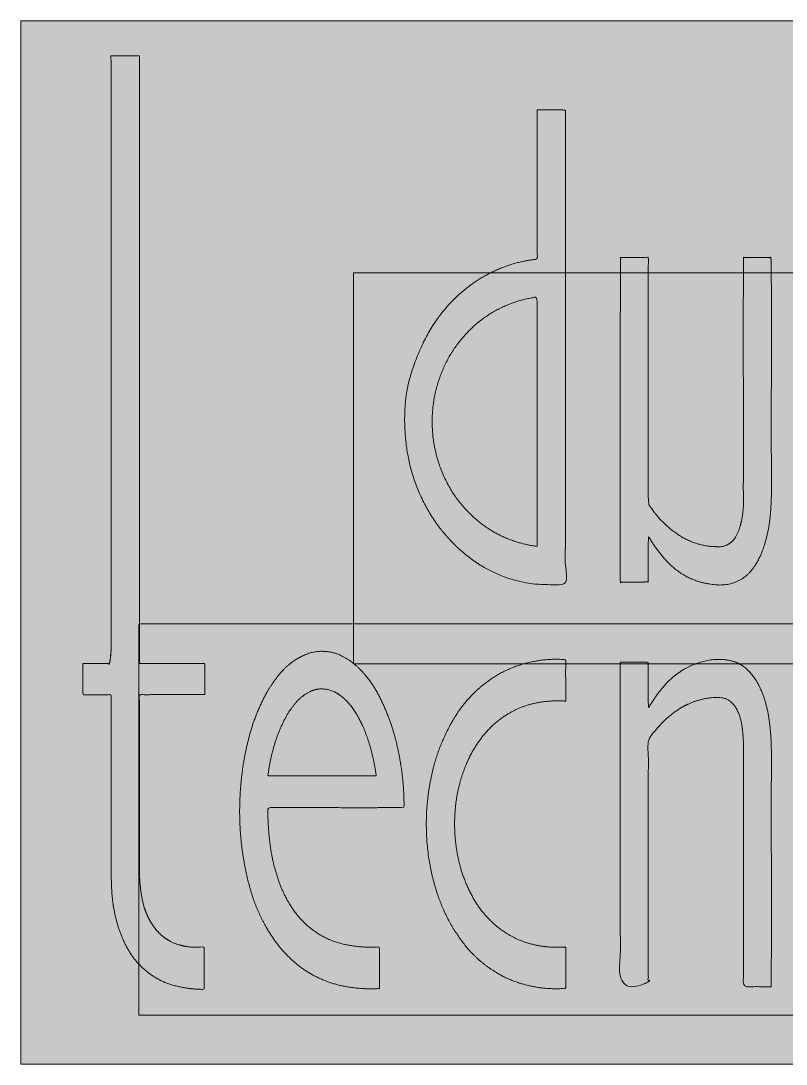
# Model space of a CAD drawing. Header units: millimetres. Extents: x 38 to 197, y -69 to 27.
# Drawn here: x 66.54 to 81.22, y -38.72 to -18.72 of the extents above; entities that cross this region are included whole.
import ezdxf

# ---------------------------------------------------------------- set-up
doc = ezdxf.new("R2010")
doc.units = ezdxf.units.MM
doc.header["$LTSCALE"] = 20
doc.layers.add('Ontwerplaag-1', color=7, linetype='Continuous')

msp = doc.modelspace()

# ---------------------------------------------------------------- hatches: boundary and pattern name
at = {"layer": 'Ontwerplaag-1', "linetype": 'Continuous', "lineweight": 5, "transparency": 33554687}
h = msp.add_hatch(color=256, dxfattribs=at)
h.set_gradient(color1=(255, 0, 0), color2=(255, 0, 0))
h.paths.add_polyline_path([(86.542, -37.784), (68.802, -37.784), (68.802, -30.284), (72.919, -30.284), (72.919, -31.051), (86.542, -31.051), (86.542, -37.784), (94.635, -37.784), (94.635, -30.284), (88.752, -30.284), (88.752, -23.551), (86.542, -23.551), (86.542, -18.723), (66.542, -18.723), (66.542, -38.723), (86.542, -38.723)])
h.paths.add_polyline_path([(86.542, -31.051), (86.542, -30.284), (72.919, -30.284), (72.919, -23.551), (86.542, -23.551), (86.542, -30.284), (88.752, -30.284), (88.752, -31.051)])
at = {"layer": 'Ontwerplaag-1', "linetype": 'Continuous', "lineweight": 0, "true_color": 0xcccccb, "transparency": 33554687}
for points in [[(68.815, -19.399), (68.815, -19.763), (68.814, -21.127), (68.814, -22.492), (68.815, -23.857), (68.815, -25.222), (68.815, -26.586), (68.816, -27.951), (68.816, -29.316), (68.817, -30.681), (68.817, -31.044), (68.856, -31.044), (69.002, -31.044), (69.149, -31.043), (69.296, -31.043), (69.442, -31.043), (69.589, -31.043), (69.736, -31.043), (69.883, -31.044), (70.03, -31.044), (70.069, -31.044), (70.069, -31.639), (70.03, -31.639), (69.883, -31.639), (69.736, -31.639), (69.589, -31.64), (69.442, -31.64), (69.295, -31.64), (69.149, -31.64), (69.002, -31.64), (68.856, -31.641), (68.817, -31.641), (68.817, -31.746), (68.816, -32.141), (68.816, -32.536), (68.815, -32.931), (68.815, -33.326), (68.815, -33.721), (68.815, -34.116), (68.814, -34.511), (68.815, -34.905), (68.815, -35.011), (68.815, -35.045), (68.817, -35.176), (68.827, -35.305), (68.845, -35.432), (68.871, -35.557), (68.905, -35.68), (68.947, -35.801), (68.997, -35.92), (69.055, -36.037), (69.075, -36.066), (69.086, -36.084), (69.135, -36.145), (69.188, -36.202), (69.244, -36.253), (69.305, -36.3), (69.369, -36.342), (69.437, -36.379), (69.509, -36.411), (69.584, -36.438), (69.605, -36.443), (69.619, -36.447), (69.671, -36.457), (69.723, -36.465), (69.776, -36.472), (69.828, -36.477), (69.881, -36.48), (69.935, -36.481), (69.988, -36.48), (70.042, -36.477), (70.056, -36.477), (70.056, -36.502), (70.056, -36.597), (70.056, -36.693), (70.055, -36.788), (70.055, -36.883), (70.055, -36.978), (70.055, -37.073), (70.054, -37.168), (70.054, -37.264), (70.054, -37.289), (70.017, -37.289), (69.873, -37.283), (69.732, -37.267), (69.595, -37.241), (69.463, -37.204), (69.333, -37.158), (69.208, -37.101), (69.087, -37.035), (68.969, -36.958), (68.94, -36.934), (68.913, -36.911), (68.82, -36.814), (68.736, -36.713), (68.658, -36.608), (68.589, -36.498), (68.527, -36.385), (68.473, -36.267), (68.426, -36.145), (68.388, -36.019), (68.379, -35.986), (68.369, -35.95), (68.343, -35.815), (68.321, -35.679), (68.303, -35.542), (68.289, -35.406), (68.279, -35.269), (68.273, -35.131), (68.271, -34.993), (68.273, -34.855), (68.273, -34.818), (68.273, -34.719), (68.273, -34.346), (68.274, -33.974), (68.274, -33.601), (68.274, -33.229), (68.274, -32.857), (68.274, -32.484), (68.274, -32.112), (68.273, -31.74), (68.273, -31.641), (67.733, -31.641), (67.733, -31.044), (67.75, -31.044), (67.814, -31.044), (67.877, -31.044), (67.941, -31.044), (68.004, -31.043), (68.067, -31.043), (68.13, -31.043), (68.193, -31.043), (68.256, -31.042), (68.273, -31.042), (68.273, -30.731), (68.274, -29.565), (68.274, -28.399), (68.274, -27.233), (68.274, -26.067), (68.274, -24.9), (68.274, -23.734), (68.273, -22.567), (68.273, -21.4), (68.273, -21.089), (68.273, -21.036), (68.274, -20.866), (68.274, -20.707), (68.275, -20.558), (68.275, -20.42), (68.275, -20.292), (68.275, -20.175), (68.275, -20.069), (68.274, -19.973), (68.274, -19.886), (68.273, -19.806), (68.273, -19.733), (68.272, -19.668), (68.272, -19.61), (68.271, -19.56), (68.271, -19.517), (68.27, -19.481), (68.27, -19.452), (68.269, -19.427), (68.269, -19.406), (68.269, -19.391), (68.268, -19.38), (68.268, -19.373), (68.268, -19.372), (68.268, -19.375), (68.269, -19.38), (68.269, -19.384), (68.27, -19.388), (68.272, -19.39), (68.273, -19.392), (68.275, -19.393), (68.278, -19.393), (68.281, -19.392), (68.283, -19.391), (68.285, -19.39), (68.286, -19.39), (68.286, -19.389), (68.285, -19.389), (68.284, -19.389), (68.281, -19.389), (68.278, -19.389), (68.277, -19.389), (68.28, -19.39), (68.287, -19.39), (68.3, -19.39), (68.316, -19.391), (68.337, -19.391), (68.362, -19.391), (68.392, -19.391), (68.424, -19.391), (68.455, -19.391), (68.486, -19.392), (68.516, -19.392), (68.545, -19.392), (68.574, -19.392), (68.602, -19.392), (68.629, -19.392), (68.655, -19.392), (68.679, -19.392), (68.701, -19.392), (68.721, -19.392), (68.738, -19.392), (68.754, -19.392), (68.767, -19.392), (68.778, -19.392), (68.787, -19.392), (68.795, -19.393), (68.801, -19.393), (68.805, -19.393), (68.808, -19.393), (68.809, -19.393), (68.809, -19.394), (68.807, -19.394), (68.805, -19.394), (68.804, -19.395), (68.803, -19.395), (68.804, -19.396), (68.805, -19.396), (68.807, -19.397), (68.81, -19.398)], [(76.443, -20.427), (76.443, -20.499), (76.443, -20.839), (76.442, -21.179), (76.442, -21.52), (76.442, -21.86), (76.442, -22.2), (76.442, -22.54), (76.443, -22.88), (76.443, -23.22), (76.443, -23.291), (76.409, -23.295), (76.247, -23.321), (76.09, -23.357), (75.935, -23.401), (75.784, -23.453), (75.637, -23.515), (75.494, -23.585), (75.354, -23.664), (75.218, -23.752), (75.19, -23.771), (75.15, -23.801), (75.026, -23.901), (74.912, -24.001), (74.807, -24.1), (74.711, -24.199), (74.624, -24.298), (74.546, -24.396), (74.477, -24.493), (74.418, -24.59), (74.365, -24.685), (74.315, -24.779), (74.268, -24.87), (74.225, -24.96), (74.185, -25.047), (74.148, -25.132), (74.115, -25.216), (74.085, -25.297), (74.07, -25.343), (74.047, -25.415), (73.989, -25.652), (73.944, -25.88), (73.913, -26.099), (73.895, -26.308), (73.891, -26.508), (73.899, -26.699), (73.922, -26.88), (73.958, -27.052), (74.002, -27.216), (74.049, -27.373), (74.099, -27.524), (74.152, -27.669), (74.208, -27.807), (74.268, -27.939), (74.33, -28.065), (74.396, -28.184), (74.437, -28.248), (74.465, -28.29), (74.517, -28.363), (74.573, -28.438), (74.634, -28.513), (74.699, -28.589), (74.768, -28.666), (74.841, -28.744), (74.918, -28.823), (75, -28.903), (75.088, -28.982), (75.186, -29.058), (75.294, -29.129), (75.411, -29.198), (75.539, -29.263), (75.676, -29.324), (75.822, -29.381), (75.979, -29.436), (76.029, -29.449), (76.052, -29.456), (76.164, -29.48), (76.276, -29.5), (76.388, -29.515), (76.502, -29.526), (76.615, -29.532), (76.729, -29.533), (76.844, -29.531), (76.959, -29.523), (76.982, -29.521), (76.983, -29.294), (76.982, -28.216), (76.982, -27.137), (76.982, -26.058), (76.983, -24.979), (76.983, -23.9), (76.983, -22.821), (76.983, -21.742), (76.984, -20.663), (76.984, -20.435), (76.971, -20.434), (76.907, -20.432), (76.842, -20.43), (76.778, -20.429), (76.714, -20.428), (76.65, -20.427), (76.585, -20.427), (76.521, -20.427), (76.457, -20.427)], [(78.037, -23.26), (78.572, -23.26), (78.572, -23.366), (78.572, -23.922), (78.572, -24.479), (78.573, -25.036), (78.573, -25.592), (78.573, -26.149), (78.572, -26.705), (78.572, -27.262), (78.572, -27.818), (78.572, -27.924), (78.572, -27.93), (78.572, -27.939), (78.574, -27.949), (78.576, -27.959), (78.579, -27.969), (78.583, -27.98), (78.587, -27.991), (78.592, -28.002), (78.598, -28.013), (78.605, -28.025), (78.612, -28.038), (78.62, -28.05), (78.629, -28.064), (78.639, -28.078), (78.649, -28.092), (78.661, -28.107), (78.673, -28.123), (78.675, -28.127), (78.692, -28.15), (78.725, -28.19), (78.761, -28.232), (78.8, -28.275), (78.842, -28.319), (78.887, -28.364), (78.935, -28.411), (78.986, -28.458), (79.041, -28.507), (79.1, -28.555), (79.166, -28.599), (79.239, -28.64), (79.319, -28.677), (79.405, -28.711), (79.499, -28.741), (79.599, -28.767), (79.707, -28.79), (79.736, -28.794), (79.745, -28.795), (79.761, -28.796), (79.777, -28.798), (79.795, -28.8), (79.813, -28.802), (79.833, -28.804), (79.853, -28.805), (79.874, -28.807), (79.897, -28.809), (79.92, -28.81), (79.944, -28.809), (79.969, -28.806), (79.994, -28.8), (80.021, -28.792), (80.048, -28.782), (80.076, -28.77), (80.106, -28.756), (80.113, -28.751), (80.122, -28.746), (80.161, -28.712), (80.197, -28.676), (80.229, -28.637), (80.258, -28.596), (80.283, -28.552), (80.304, -28.506), (80.321, -28.458), (80.335, -28.407), (80.337, -28.398), (80.343, -28.377), (80.351, -28.339), (80.358, -28.299), (80.365, -28.257), (80.371, -28.213), (80.377, -28.167), (80.381, -28.119), (80.385, -28.068), (80.389, -28.016), (80.392, -27.961), (80.394, -27.902), (80.396, -27.84), (80.397, -27.774), (80.397, -27.705), (80.397, -27.633), (80.396, -27.557), (80.394, -27.478), (80.395, -27.456), (80.395, -27.361), (80.394, -26.86), (80.394, -26.36), (80.394, -25.859), (80.394, -25.358), (80.395, -24.857), (80.395, -24.357), (80.396, -23.856), (80.396, -23.355), (80.397, -23.26), (80.409, -23.26), (80.473, -23.26), (80.536, -23.26), (80.6, -23.26), (80.663, -23.26), (80.727, -23.26), (80.79, -23.26), (80.854, -23.26), (80.918, -23.26), (80.93, -23.26), (80.93, -23.359), (80.931, -23.88), (80.931, -24.401), (80.932, -24.922), (80.932, -25.443), (80.932, -25.964), (80.932, -26.485), (80.932, -27.006), (80.932, -27.527), (80.932, -27.626), (80.933, -27.654), (80.934, -27.804), (80.93, -27.953), (80.919, -28.102), (80.903, -28.249), (80.881, -28.396), (80.853, -28.542), (80.818, -28.688), (80.778, -28.832), (80.769, -28.859), (80.763, -28.875), (80.752, -28.904), (80.739, -28.935), (80.725, -28.966), (80.71, -28.999), (80.694, -29.034), (80.676, -29.07), (80.657, -29.107), (80.637, -29.146), (80.614, -29.185), (80.587, -29.224), (80.554, -29.262), (80.517, -29.3), (80.476, -29.337), (80.429, -29.373), (80.378, -29.41), (80.323, -29.445), (80.306, -29.454), (80.289, -29.462), (80.258, -29.475), (80.224, -29.487), (80.189, -29.497), (80.151, -29.507), (80.111, -29.515), (80.068, -29.523), (80.024, -29.529), (79.977, -29.534), (79.928, -29.537), (79.877, -29.537), (79.823, -29.533), (79.766, -29.526), (79.707, -29.516), (79.645, -29.502), (79.581, -29.484), (79.514, -29.464), (79.497, -29.458), (79.468, -29.448), (79.419, -29.426), (79.369, -29.402), (79.317, -29.374), (79.264, -29.343), (79.21, -29.309), (79.155, -29.271), (79.098, -29.231), (79.04, -29.187), (78.982, -29.139), (78.924, -29.084), (78.866, -29.023), (78.81, -28.956), (78.753, -28.882), (78.698, -28.803), (78.643, -28.716), (78.588, -28.624), (78.574, -28.599), (78.574, -28.619), (78.573, -28.724), (78.572, -28.829), (78.572, -28.934), (78.571, -29.039), (78.571, -29.144), (78.571, -29.249), (78.571, -29.354), (78.572, -29.459), (78.572, -29.479), (78.56, -29.479), (78.496, -29.48), (78.432, -29.48), (78.368, -29.48), (78.304, -29.48), (78.24, -29.481), (78.176, -29.481), (78.111, -29.481), (78.047, -29.481), (78.035, -29.481), (78.035, -29.34), (78.035, -28.758), (78.035, -28.211), (78.036, -27.699), (78.036, -27.222), (78.036, -26.78), (78.036, -26.373), (78.036, -26.002), (78.036, -25.665), (78.036, -25.361), (78.036, -25.089), (78.036, -24.848), (78.036, -24.639), (78.036, -24.461), (78.036, -24.314), (78.036, -24.199), (78.036, -24.115), (78.036, -24.046), (78.036, -23.974), (78.036, -23.901), (78.037, -23.825), (78.037, -23.747), (78.037, -23.667), (78.037, -23.585), (78.037, -23.501), (78.037, -23.422), (78.037, -23.355), (78.037, -23.301), (78.037, -23.26), (78.037, -23.231), (78.037, -23.214), (78.037, -23.21), (78.037, -23.218), (78.037, -23.232), (78.037, -23.243), (78.037, -23.253), (78.037, -23.26), (78.037, -23.265), (78.037, -23.268), (78.037, -23.268), (78.037, -23.267), (78.037, -23.265), (78.037, -23.263), (78.037, -23.261), (78.037, -23.26), (78.037, -23.26), (78.037, -23.259), (78.037, -23.26), (78.037, -23.26), (78.037, -23.261), (78.037, -23.262), (78.037, -23.262), (78.037, -23.262), (78.037, -23.262), (78.037, -23.261), (78.037, -23.261)], [(72.148, -36.157), (72.126, -36.142), (72.089, -36.111), (72.051, -36.078), (72.013, -36.042), (71.973, -36.004), (71.933, -35.962), (71.892, -35.918), (71.851, -35.872), (71.808, -35.822), (71.766, -35.769), (71.725, -35.711), (71.685, -35.647), (71.646, -35.578), (71.608, -35.504), (71.571, -35.425), (71.535, -35.34), (71.501, -35.251), (71.492, -35.226), (71.481, -35.195), (71.431, -35.029), (71.389, -34.862), (71.353, -34.694), (71.324, -34.524), (71.302, -34.354), (71.287, -34.183), (71.279, -34.011), (71.278, -33.838), (71.278, -33.805), (71.337, -33.805), (71.649, -33.805), (71.96, -33.806), (72.272, -33.806), (72.583, -33.806), (72.895, -33.806), (73.207, -33.806), (73.518, -33.805), (73.83, -33.805), (73.889, -33.805), (73.889, -33.769), (73.884, -33.582), (73.873, -33.395), (73.855, -33.209), (73.83, -33.023), (73.8, -32.839), (73.762, -32.655), (73.719, -32.473), (73.669, -32.291), (73.658, -32.257), (73.649, -32.229), (73.632, -32.18), (73.613, -32.129), (73.593, -32.075), (73.572, -32.019), (73.549, -31.96), (73.524, -31.899), (73.498, -31.836), (73.47, -31.77), (73.439, -31.702), (73.402, -31.632), (73.36, -31.56), (73.312, -31.486), (73.258, -31.411), (73.199, -31.333), (73.135, -31.254), (73.064, -31.173), (73.044, -31.152), (73.032, -31.14), (73.008, -31.118), (72.983, -31.095), (72.956, -31.072), (72.928, -31.048), (72.897, -31.023), (72.864, -30.998), (72.83, -30.972), (72.794, -30.946), (72.754, -30.92), (72.711, -30.897), (72.664, -30.877), (72.613, -30.858), (72.559, -30.843), (72.5, -30.829), (72.437, -30.819), (72.371, -30.81), (72.352, -30.81), (72.336, -30.809), (72.307, -30.809), (72.277, -30.811), (72.245, -30.814), (72.212, -30.818), (72.177, -30.824), (72.142, -30.831), (72.104, -30.839), (72.066, -30.848), (72.026, -30.86), (71.985, -30.875), (71.943, -30.893), (71.9, -30.915), (71.856, -30.94), (71.811, -30.968), (71.765, -31), (71.717, -31.035), (71.705, -31.044), (71.691, -31.056), (71.619, -31.124), (71.552, -31.194), (71.487, -31.267), (71.427, -31.343), (71.369, -31.421), (71.315, -31.502), (71.265, -31.585), (71.218, -31.671), (71.21, -31.687), (71.196, -31.713), (71.132, -31.853), (71.072, -31.995), (71.018, -32.138), (70.969, -32.283), (70.924, -32.429), (70.885, -32.577), (70.852, -32.726), (70.823, -32.877), (70.818, -32.906), (70.812, -32.939), (70.788, -33.111), (70.768, -33.283), (70.753, -33.455), (70.744, -33.628), (70.739, -33.801), (70.739, -33.975), (70.744, -34.148), (70.754, -34.322), (70.756, -34.355), (70.76, -34.399), (70.768, -34.478), (70.778, -34.56), (70.79, -34.647), (70.803, -34.738), (70.818, -34.833), (70.835, -34.932), (70.853, -35.035), (70.872, -35.143), (70.897, -35.254), (70.929, -35.37), (70.969, -35.491), (71.017, -35.617), (71.072, -35.747), (71.136, -35.881), (71.207, -36.02), (71.286, -36.164), (71.309, -36.202), (71.324, -36.226), (71.407, -36.348), (71.496, -36.465), (71.592, -36.575), (71.695, -36.678), (71.804, -36.776), (71.919, -36.866), (72.042, -36.951), (72.171, -37.029), (72.196, -37.042), (72.221, -37.055), (72.36, -37.113), (72.501, -37.162), (72.644, -37.203), (72.789, -37.235), (72.936, -37.258), (73.084, -37.273), (73.235, -37.279), (73.387, -37.276), (73.416, -37.274), (73.416, -37.256), (73.416, -37.161), (73.417, -37.067), (73.417, -36.971), (73.417, -36.876), (73.417, -36.781), (73.417, -36.686), (73.416, -36.591), (73.416, -36.495), (73.416, -36.477), (73.386, -36.479), (73.331, -36.481), (73.273, -36.481), (73.213, -36.48), (73.149, -36.478), (73.082, -36.475), (73.013, -36.47), (72.94, -36.464), (72.864, -36.457), (72.786, -36.446), (72.705, -36.428), (72.622, -36.403), (72.537, -36.371), (72.449, -36.332), (72.359, -36.287), (72.267, -36.235), (72.172, -36.175)], [(75.532, -31.358), (75.56, -31.338), (75.613, -31.304), (75.67, -31.271), (75.731, -31.238), (75.795, -31.205), (75.864, -31.172), (75.936, -31.139), (76.013, -31.106), (76.093, -31.073), (76.178, -31.042), (76.27, -31.017), (76.368, -30.996), (76.473, -30.98), (76.583, -30.969), (76.7, -30.963), (76.824, -30.962), (76.954, -30.965), (76.989, -30.968), (76.989, -30.986), (76.988, -31.081), (76.988, -31.177), (76.988, -31.272), (76.988, -31.367), (76.988, -31.462), (76.988, -31.556), (76.988, -31.651), (76.989, -31.746), (76.989, -31.764), (76.966, -31.762), (76.841, -31.758), (76.718, -31.762), (76.597, -31.773), (76.478, -31.791), (76.359, -31.817), (76.243, -31.85), (76.128, -31.89), (76.014, -31.937), (75.994, -31.948), (75.967, -31.961), (75.92, -31.988), (75.872, -32.018), (75.823, -32.05), (75.773, -32.086), (75.721, -32.124), (75.668, -32.166), (75.614, -32.21), (75.559, -32.258), (75.503, -32.309), (75.448, -32.368), (75.395, -32.432), (75.342, -32.502), (75.29, -32.579), (75.239, -32.662), (75.188, -32.751), (75.139, -32.846), (75.127, -32.872), (75.107, -32.914), (75.076, -32.99), (75.047, -33.072), (75.018, -33.158), (74.99, -33.249), (74.963, -33.344), (74.937, -33.445), (74.912, -33.551), (74.888, -33.661), (74.868, -33.777), (74.855, -33.9), (74.849, -34.03), (74.851, -34.168), (74.86, -34.312), (74.876, -34.463), (74.899, -34.621), (74.929, -34.787), (74.94, -34.831), (74.947, -34.86), (74.961, -34.913), (74.977, -34.968), (74.995, -35.026), (75.015, -35.087), (75.037, -35.149), (75.06, -35.215), (75.086, -35.283), (75.113, -35.353), (75.145, -35.426), (75.183, -35.5), (75.228, -35.575), (75.279, -35.652), (75.337, -35.731), (75.402, -35.811), (75.473, -35.892), (75.551, -35.975), (75.573, -35.997), (75.589, -36.012), (75.679, -36.088), (75.772, -36.158), (75.868, -36.221), (75.969, -36.277), (76.073, -36.328), (76.181, -36.371), (76.292, -36.408), (76.408, -36.439), (76.43, -36.443), (76.442, -36.446), (76.508, -36.457), (76.575, -36.466), (76.641, -36.473), (76.708, -36.478), (76.774, -36.481), (76.841, -36.482), (76.909, -36.481), (76.976, -36.478), (76.989, -36.477), (76.989, -37.272), (76.958, -37.274), (76.904, -37.276), (76.846, -37.277), (76.785, -37.276), (76.722, -37.274), (76.655, -37.27), (76.586, -37.266), (76.514, -37.26), (76.439, -37.252), (76.361, -37.242), (76.279, -37.225), (76.195, -37.203), (76.108, -37.175), (76.018, -37.142), (75.925, -37.103), (75.829, -37.058), (75.729, -37.008), (75.703, -36.993), (75.665, -36.971), (75.53, -36.879), (75.406, -36.787), (75.293, -36.694), (75.191, -36.601), (75.099, -36.507), (75.018, -36.413), (74.947, -36.319), (74.888, -36.224), (74.835, -36.13), (74.786, -36.04), (74.741, -35.952), (74.698, -35.868), (74.66, -35.787), (74.624, -35.709), (74.592, -35.634), (74.564, -35.563), (74.55, -35.523), (74.53, -35.467), (74.5, -35.367), (74.471, -35.26), (74.444, -35.147), (74.418, -35.029), (74.393, -34.904), (74.369, -34.774), (74.347, -34.637), (74.326, -34.494), (74.311, -34.344), (74.304, -34.186), (74.305, -34.019), (74.316, -33.843), (74.336, -33.659), (74.364, -33.466), (74.401, -33.265), (74.447, -33.055), (74.462, -32.999), (74.474, -32.956), (74.503, -32.859), (74.534, -32.765), (74.567, -32.673), (74.602, -32.583), (74.639, -32.495), (74.678, -32.409), (74.718, -32.326), (74.76, -32.244), (74.803, -32.166), (74.845, -32.093), (74.887, -32.025), (74.929, -31.962), (74.97, -31.903), (75.011, -31.849), (75.051, -31.801), (75.09, -31.757), (75.128, -31.717), (75.164, -31.68), (75.196, -31.647), (75.225, -31.617), (75.252, -31.591), (75.275, -31.567), (75.296, -31.548), (75.314, -31.531), (75.33, -31.516), (75.348, -31.501), (75.366, -31.485), (75.385, -31.47), (75.405, -31.454), (75.425, -31.438), (75.446, -31.421), (75.468, -31.405), (75.489, -31.389), (75.507, -31.376), (75.521, -31.366), (75.532, -31.358), (75.539, -31.352), (75.544, -31.349), (75.545, -31.348), (75.543, -31.349), (75.539, -31.352), (75.536, -31.354), (75.534, -31.356), (75.532, -31.357), (75.532, -31.358), (75.531, -31.358), (75.532, -31.358), (75.533, -31.357), (75.534, -31.356), (75.535, -31.355), (75.535, -31.355), (75.535, -31.355), (75.535, -31.355), (75.534, -31.356), (75.533, -31.356)], [(79.3, -31.129), (79.318, -31.12), (79.35, -31.104), (79.384, -31.089), (79.42, -31.073), (79.458, -31.058), (79.499, -31.042), (79.542, -31.027), (79.587, -31.011), (79.634, -30.996), (79.684, -30.982), (79.737, -30.972), (79.794, -30.965), (79.854, -30.961), (79.917, -30.962), (79.983, -30.965), (80.053, -30.972), (80.126, -30.983), (80.146, -30.987), (80.164, -30.991), (80.195, -31.001), (80.226, -31.013), (80.259, -31.027), (80.292, -31.043), (80.326, -31.061), (80.361, -31.082), (80.396, -31.104), (80.432, -31.129), (80.469, -31.157), (80.504, -31.189), (80.538, -31.225), (80.572, -31.265), (80.604, -31.31), (80.635, -31.359), (80.666, -31.412), (80.696, -31.469), (80.703, -31.484), (80.715, -31.51), (80.734, -31.557), (80.753, -31.606), (80.772, -31.658), (80.79, -31.714), (80.808, -31.772), (80.825, -31.833), (80.842, -31.896), (80.859, -31.963), (80.875, -32.033), (80.888, -32.108), (80.9, -32.188), (80.91, -32.272), (80.918, -32.361), (80.925, -32.454), (80.929, -32.552), (80.932, -32.654), (80.932, -32.682), (80.932, -32.785), (80.932, -33.329), (80.932, -33.873), (80.932, -34.416), (80.932, -34.96), (80.931, -35.504), (80.931, -36.047), (80.931, -36.591), (80.93, -37.135), (80.93, -37.238), (80.918, -37.238), (80.854, -37.238), (80.79, -37.238), (80.727, -37.238), (80.663, -37.239), (80.6, -37.239), (80.536, -37.239), (80.473, -37.24), (80.409, -37.24), (80.397, -37.24), (80.397, -37.133), (80.396, -36.572), (80.395, -36.01), (80.394, -35.449), (80.394, -34.887), (80.394, -34.326), (80.394, -33.764), (80.394, -33.202), (80.395, -32.641), (80.395, -32.534), (80.394, -32.52), (80.392, -32.445), (80.386, -32.371), (80.376, -32.297), (80.363, -32.224), (80.347, -32.152), (80.327, -32.08), (80.304, -32.009), (80.278, -31.939), (80.271, -31.926), (80.267, -31.919), (80.259, -31.905), (80.251, -31.891), (80.241, -31.876), (80.23, -31.86), (80.218, -31.845), (80.206, -31.828), (80.192, -31.811), (80.177, -31.794), (80.161, -31.777), (80.142, -31.762), (80.121, -31.748), (80.098, -31.735), (80.072, -31.724), (80.043, -31.714), (80.012, -31.706), (79.979, -31.699), (79.97, -31.698), (79.956, -31.697), (79.884, -31.696), (79.812, -31.699), (79.741, -31.706), (79.671, -31.716), (79.601, -31.73), (79.533, -31.748), (79.464, -31.769), (79.397, -31.795), (79.385, -31.8), (79.364, -31.809), (79.258, -31.863), (79.157, -31.924), (79.061, -31.99), (78.97, -32.061), (78.883, -32.138), (78.802, -32.22), (78.725, -32.308), (78.653, -32.402), (78.64, -32.419), (78.638, -32.423), (78.625, -32.439), (78.613, -32.456), (78.602, -32.474), (78.593, -32.492), (78.586, -32.511), (78.579, -32.531), (78.575, -32.551), (78.571, -32.572), (78.572, -32.576), (78.572, -37.238), (78.035, -37.238), (78.035, -31.019), (78.047, -31.019), (78.111, -31.019), (78.176, -31.018), (78.24, -31.018), (78.304, -31.018), (78.368, -31.018), (78.432, -31.018), (78.496, -31.019), (78.56, -31.019), (78.572, -31.019), (78.572, -31.039), (78.571, -31.144), (78.571, -31.249), (78.571, -31.355), (78.571, -31.46), (78.572, -31.565), (78.572, -31.67), (78.573, -31.774), (78.574, -31.879), (78.574, -31.899), (78.586, -31.878), (78.613, -31.831), (78.642, -31.785), (78.672, -31.739), (78.702, -31.694), (78.734, -31.649), (78.767, -31.605), (78.8, -31.561), (78.835, -31.518), (78.87, -31.476), (78.904, -31.437), (78.938, -31.401), (78.97, -31.368), (79.002, -31.338), (79.034, -31.31), (79.064, -31.285), (79.094, -31.263), (79.123, -31.243), (79.149, -31.225), (79.173, -31.209), (79.196, -31.194), (79.216, -31.18), (79.234, -31.169), (79.25, -31.159), (79.264, -31.15), (79.276, -31.144), (79.286, -31.138), (79.294, -31.133), (79.3, -31.129), (79.305, -31.126), (79.308, -31.125), (79.308, -31.124), (79.307, -31.125), (79.305, -31.126), (79.304, -31.127), (79.302, -31.128), (79.301, -31.129), (79.3, -31.129), (79.3, -31.129), (79.3, -31.13), (79.299, -31.13), (79.3, -31.13), (79.3, -31.13), (79.3, -31.13), (79.3, -31.13), (79.3, -31.129), (79.3, -31.129), (79.3, -31.129)]]:
    msp.add_hatch(color=254, dxfattribs=at).paths.add_polyline_path(points)

# ---------------------------------------------------------------- linework, layer by layer
at = {"layer": 'Ontwerplaag-1', "color": 7, "linetype": 'Continuous', "lineweight": 5, "transparency": 33554687}
for p, q in [((66.542, -38.723), (66.542, -18.723)), ((66.542, -18.723), (86.542, -18.723)), ((86.542, -38.723), (66.542, -38.723))]:
    msp.add_line(p, q, dxfattribs=at)
at = {"layer": 'Ontwerplaag-1', "color": 7, "linetype": 'Continuous', "lineweight": 5, "transparency": 33554687, "flags": 128}
for points in [[(66.542, -18.723), (66.542, -38.723), (66.542, -38.723), (86.542, -38.723), (86.542, -38.723), (86.542, -18.723), (86.542, -18.723), (66.542, -18.723)], [(66.542, -18.723), (66.542, -38.723), (86.542, -38.723), (86.542, -18.723)], [(66.542, -38.723), (66.542, -18.723), (86.542, -18.723), (86.542, -38.723)], [(72.919, -31.051), (88.752, -31.051), (88.752, -31.051), (88.752, -23.551), (88.752, -23.551), (72.919, -23.551), (72.919, -23.551), (72.919, -31.051)], [(68.802, -37.784), (94.635, -37.784), (94.635, -37.784), (94.635, -30.284), (94.635, -30.284), (68.802, -30.284), (68.802, -30.284), (68.802, -37.784)]]:
    msp.add_lwpolyline(points, close=True, dxfattribs=at)
at = {"layer": 'Ontwerplaag-1', "color": 7, "linetype": 'Continuous', "lineweight": 5, "transparency": 33554687}
for points, knots in [([(68.815, -19.399), (68.815, -22.31), (68.815, -28.133), (68.817, -31.044), (69.129, -31.043), (69.756, -31.043), (70.069, -31.044), (70.069, -31.342), (70.069, -31.639), (69.756, -31.64), (69.129, -31.639), (68.817, -31.641), (68.815, -32.483), (68.815, -34.168), (68.815, -35.011), (68.816, -35.282), (68.918, -35.833), (69.075, -36.066), (69.165, -36.203), (69.44, -36.402), (69.605, -36.443), (69.714, -36.475), (69.942, -36.482), (70.056, -36.477), (70.055, -36.68), (70.056, -37.086), (70.054, -37.289), (69.757, -37.292), (69.168, -37.126), (68.94, -36.934), (68.721, -36.751), (68.448, -36.253), (68.379, -35.986), (68.301, -35.7), (68.27, -35.112), (68.273, -34.818), (68.273, -34.023), (68.275, -32.434), (68.273, -31.641), (68.003, -31.641), (67.733, -31.641), (67.733, -31.343), (67.733, -31.044), (67.869, -31.043), (68.139, -31.044), (68.273, -31.042), (68.275, -28.555), (68.273, -23.578), (68.273, -21.089), (68.272, -20.664), (68.277, -19.816), (68.269, -19.391), (68.272, -19.391), (68.275, -19.391), (68.407, -19.392), (68.674, -19.391), (68.806, -19.393)], [0, 0, 0, 0.142518, 0.285036, 0.285036, 0.300304, 0.315571, 0.315571, 0.330044, 0.330044, 0.345311, 0.360579, 0.360579, 0.401829, 0.443079, 0.443079, 0.456363, 0.469647, 0.469647, 0.477397, 0.485148, 0.485148, 0.490295, 0.495442, 0.495442, 0.504601, 0.513759, 0.513759, 0.52717, 0.54058, 0.54058, 0.553446, 0.566312, 0.566312, 0.580152, 0.593993, 0.593993, 0.631478, 0.668963, 0.668963, 0.681709, 0.681709, 0.695795, 0.695795, 0.702197, 0.708599, 0.708599, 0.827599, 0.946599, 0.946599, 0.966919, 0.98724, 0.98724, 0.987404, 0.987404, 0.993702, 1, 1, 1]), ([(68.815, -19.399), (68.815, -22.31), (68.815, -28.133), (68.817, -31.044), (69.129, -31.043), (69.756, -31.043), (70.069, -31.044), (70.069, -31.342), (70.069, -31.639), (69.756, -31.64), (69.129, -31.639), (68.817, -31.641), (68.815, -32.483), (68.815, -34.168), (68.815, -35.011), (68.816, -35.282), (68.918, -35.833), (69.075, -36.066), (69.165, -36.203), (69.44, -36.402), (69.605, -36.443), (69.714, -36.475), (69.942, -36.482), (70.056, -36.477), (70.055, -36.68), (70.056, -37.086), (70.054, -37.289), (69.757, -37.292), (69.168, -37.126), (68.94, -36.934), (68.721, -36.751), (68.448, -36.253), (68.379, -35.986), (68.301, -35.7), (68.27, -35.112), (68.273, -34.818), (68.273, -34.023), (68.275, -32.434), (68.273, -31.641), (68.003, -31.641), (67.733, -31.641), (67.733, -31.343), (67.733, -31.044), (67.869, -31.043), (68.139, -31.044), (68.273, -31.042), (68.275, -28.555), (68.273, -23.578), (68.273, -21.089), (68.272, -20.664), (68.277, -19.816), (68.269, -19.391), (68.272, -19.391), (68.275, -19.391), (68.407, -19.392), (68.674, -19.391), (68.806, -19.393), (68.81, -19.396), (68.815, -19.399)], [0, 0, 0, 0.142483, 0.284965, 0.284965, 0.300229, 0.315493, 0.315493, 0.329962, 0.329962, 0.345226, 0.360489, 0.360489, 0.401729, 0.442969, 0.442969, 0.45625, 0.46953, 0.46953, 0.477279, 0.485028, 0.485028, 0.490174, 0.495319, 0.495319, 0.504476, 0.513632, 0.513632, 0.527039, 0.540446, 0.540446, 0.553309, 0.566172, 0.566172, 0.580009, 0.593846, 0.593846, 0.631322, 0.668797, 0.668797, 0.68154, 0.68154, 0.695622, 0.695622, 0.702023, 0.708424, 0.708424, 0.827394, 0.946365, 0.946365, 0.96668, 0.986995, 0.986995, 0.987159, 0.987159, 0.993456, 0.999752, 0.999752, 1, 1, 1]), ([(76.443, -20.427), (76.441, -21.144), (76.443, -22.576), (76.443, -23.291), (76.103, -23.326), (75.463, -23.573), (75.19, -23.771), (74.786, -24.062), (74.218, -24.882), (73.839, -26.062), (74.021, -27.605), (74.437, -28.248), (74.708, -28.67), (75.527, -29.313), (76.029, -29.449), (76.26, -29.516), (76.743, -29.539), (76.982, -29.521), (76.984, -27.251), (76.981, -22.708), (76.984, -20.435), (76.849, -20.423), (76.579, -20.43), (76.443, -20.427)], [0, 0, 0, 0.087534, 0.175069, 0.175069, 0.216878, 0.258687, 0.258687, 0.320515, 0.382343, 0.444171, 0.505999, 0.505999, 0.546479, 0.586959, 0.586959, 0.60571, 0.62446, 0.62446, 0.801645, 0.978831, 0.978831, 0.989416, 1, 1, 1]), ([(76.443, -20.427), (76.441, -21.144), (76.443, -22.576), (76.443, -23.291), (76.103, -23.326), (75.463, -23.573), (75.19, -23.771), (74.786, -24.062), (74.218, -24.882), (73.839, -26.062), (74.021, -27.605), (74.437, -28.248), (74.708, -28.67), (75.527, -29.313), (76.029, -29.449), (76.26, -29.516), (76.743, -29.539), (76.982, -29.521), (76.984, -27.251), (76.981, -22.708), (76.984, -20.435), (76.849, -20.423), (76.579, -20.43), (76.443, -20.427)], [0, 0, 0, 0.087534, 0.175069, 0.175069, 0.216878, 0.258687, 0.258687, 0.320515, 0.382343, 0.444171, 0.505999, 0.505999, 0.546479, 0.586959, 0.586959, 0.60571, 0.62446, 0.62446, 0.801645, 0.978831, 0.978831, 0.989416, 1, 1, 1]), ([(78.037, -23.26), (78.304, -23.26), (78.572, -23.26), (78.573, -24.426), (78.572, -26.758), (78.572, -27.924), (78.569, -27.985), (78.644, -28.08), (78.675, -28.127), (78.863, -28.38), (79.409, -28.752), (79.736, -28.794), (79.83, -28.803), (80.03, -28.805), (80.113, -28.751), (80.207, -28.693), (80.311, -28.499), (80.337, -28.398), (80.399, -28.168), (80.393, -27.693), (80.395, -27.456), (80.396, -26.408), (80.392, -24.308), (80.397, -23.26), (80.531, -23.261), (80.796, -23.26), (80.93, -23.26), (80.933, -24.351), (80.93, -26.534), (80.932, -27.626), (80.938, -27.937), (80.873, -28.563), (80.769, -28.859), (80.705, -29.035), (80.485, -29.362), (80.306, -29.454), (80.12, -29.549), (79.69, -29.523), (79.497, -29.458), (79.184, -29.347), (78.728, -28.875), (78.574, -28.599), (78.571, -28.819), (78.572, -29.259), (78.572, -29.479), (78.438, -29.481), (78.17, -29.48), (78.035, -29.481), (78.036, -27.926), (78.035, -24.815), (78.037, -23.26)], [0, 0, 0, 0.017918, 0.017918, 0.096062, 0.174207, 0.174207, 0.178256, 0.182305, 0.182305, 0.20472, 0.227136, 0.227136, 0.233551, 0.239967, 0.239967, 0.247144, 0.254322, 0.254322, 0.27067, 0.287018, 0.287018, 0.359477, 0.431937, 0.431937, 0.44119, 0.450443, 0.450443, 0.525876, 0.60131, 0.60131, 0.622812, 0.644315, 0.644315, 0.657127, 0.66994, 0.66994, 0.683298, 0.696656, 0.696656, 0.718364, 0.740071, 0.740071, 0.755215, 0.770359, 0.770359, 0.77954, 0.788721, 0.788721, 0.894361, 1, 1, 1]), ([(78.037, -23.26), (78.304, -23.26), (78.572, -23.26), (78.573, -24.426), (78.572, -26.758), (78.572, -27.924), (78.569, -27.985), (78.644, -28.08), (78.675, -28.127), (78.863, -28.38), (79.409, -28.752), (79.736, -28.794), (79.83, -28.803), (80.03, -28.805), (80.113, -28.751), (80.207, -28.693), (80.311, -28.499), (80.337, -28.398), (80.399, -28.168), (80.393, -27.693), (80.395, -27.456), (80.396, -26.408), (80.392, -24.308), (80.397, -23.26), (80.531, -23.261), (80.796, -23.26), (80.93, -23.26), (80.933, -24.351), (80.93, -26.534), (80.932, -27.626), (80.938, -27.937), (80.873, -28.563), (80.769, -28.859), (80.705, -29.035), (80.485, -29.362), (80.306, -29.454), (80.12, -29.549), (79.69, -29.523), (79.497, -29.458), (79.184, -29.347), (78.728, -28.875), (78.574, -28.599), (78.571, -28.819), (78.572, -29.259), (78.572, -29.479), (78.438, -29.481), (78.17, -29.48), (78.035, -29.481), (78.036, -27.926), (78.035, -24.815), (78.037, -23.26)], [0, 0, 0, 0.017918, 0.017918, 0.096062, 0.174207, 0.174207, 0.178256, 0.182305, 0.182305, 0.20472, 0.227136, 0.227136, 0.233551, 0.239967, 0.239967, 0.247144, 0.254322, 0.254322, 0.27067, 0.287018, 0.287018, 0.359477, 0.431937, 0.431937, 0.44119, 0.450443, 0.450443, 0.525876, 0.60131, 0.60131, 0.622812, 0.644315, 0.644315, 0.657127, 0.66994, 0.66994, 0.683298, 0.696656, 0.696656, 0.718364, 0.740071, 0.740071, 0.755215, 0.770359, 0.770359, 0.77954, 0.788721, 0.788721, 0.894361, 1, 1, 1]), ([(76.438, -28.798), (76.113, -28.755), (75.51, -28.488), (75.267, -28.275), (74.865, -27.931), (74.432, -26.955), (74.429, -26.441), (74.42, -25.978), (74.747, -25.084), (75.067, -24.736), (75.328, -24.444), (76.043, -24.069), (76.441, -24.017), (76.444, -24.92), (76.441, -26.725), (76.443, -27.626), (76.441, -27.92), (76.445, -28.506), (76.438, -28.798)], [0, 0, 0, 0.055561, 0.111122, 0.111122, 0.20229, 0.293457, 0.293457, 0.375618, 0.457779, 0.457779, 0.525813, 0.593846, 0.593846, 0.747043, 0.90024, 0.90024, 0.95012, 1, 1, 1]), ([(76.438, -28.798), (76.113, -28.755), (75.51, -28.488), (75.267, -28.275), (74.865, -27.931), (74.432, -26.955), (74.429, -26.441), (74.42, -25.978), (74.747, -25.084), (75.067, -24.736), (75.328, -24.444), (76.043, -24.069), (76.441, -24.017), (76.444, -24.92), (76.441, -26.725), (76.443, -27.626), (76.441, -27.92), (76.445, -28.506), (76.438, -28.798)], [0, 0, 0, 0.055561, 0.111122, 0.111122, 0.20229, 0.293457, 0.293457, 0.375618, 0.457779, 0.457779, 0.525813, 0.593846, 0.593846, 0.747043, 0.90024, 0.90024, 0.95012, 1, 1, 1]), ([(72.148, -36.157), (71.91, -35.983), (71.587, -35.495), (71.492, -35.226), (71.369, -34.884), (71.275, -34.165), (71.278, -33.805), (71.93, -33.805), (73.237, -33.807), (73.889, -33.805), (73.891, -33.413), (73.775, -32.633), (73.658, -32.257), (73.559, -31.957), (73.268, -31.384), (73.044, -31.152), (72.908, -31.014), (72.554, -30.818), (72.352, -30.81), (72.174, -30.8), (71.841, -30.937), (71.705, -31.044), (71.547, -31.176), (71.304, -31.508), (71.21, -31.687), (71.061, -31.975), (70.872, -32.59), (70.818, -32.906), (70.757, -33.265), (70.727, -33.992), (70.756, -34.355), (70.798, -34.836), (71.05, -35.783), (71.309, -36.202), (71.469, -36.462), (71.915, -36.901), (72.196, -37.042), (72.475, -37.185), (73.102, -37.292), (73.416, -37.274), (73.418, -37.076), (73.416, -36.677), (73.416, -36.477), (73.084, -36.499), (72.417, -36.356), (72.148, -36.157)], [0, 0, 0, 0.02938, 0.05876, 0.05876, 0.096317, 0.133874, 0.133874, 0.201846, 0.269818, 0.269818, 0.310662, 0.351507, 0.351507, 0.384293, 0.417078, 0.417078, 0.436759, 0.45644, 0.45644, 0.473861, 0.491281, 0.491281, 0.511992, 0.532703, 0.532703, 0.56579, 0.598877, 0.598877, 0.636462, 0.674046, 0.674046, 0.72373, 0.773415, 0.773415, 0.804225, 0.835035, 0.835035, 0.865792, 0.89655, 0.89655, 0.915973, 0.935395, 0.935395, 0.967698, 1, 1, 1]), ([(72.148, -36.157), (71.91, -35.983), (71.587, -35.495), (71.492, -35.226), (71.369, -34.884), (71.275, -34.165), (71.278, -33.805), (71.93, -33.805), (73.237, -33.807), (73.889, -33.805), (73.891, -33.413), (73.775, -32.633), (73.658, -32.257), (73.559, -31.957), (73.268, -31.384), (73.044, -31.152), (72.908, -31.014), (72.554, -30.818), (72.352, -30.81), (72.174, -30.8), (71.841, -30.937), (71.705, -31.044), (71.547, -31.176), (71.304, -31.508), (71.21, -31.687), (71.061, -31.975), (70.872, -32.59), (70.818, -32.906), (70.757, -33.265), (70.727, -33.992), (70.756, -34.355), (70.798, -34.836), (71.05, -35.783), (71.309, -36.202), (71.469, -36.462), (71.915, -36.901), (72.196, -37.042), (72.475, -37.185), (73.102, -37.292), (73.416, -37.274), (73.418, -37.076), (73.416, -36.677), (73.416, -36.477), (73.084, -36.499), (72.417, -36.356), (72.148, -36.157)], [0, 0, 0, 0.02938, 0.05876, 0.05876, 0.096317, 0.133874, 0.133874, 0.201846, 0.269818, 0.269818, 0.310662, 0.351507, 0.351507, 0.384293, 0.417078, 0.417078, 0.436759, 0.45644, 0.45644, 0.473861, 0.491281, 0.491281, 0.511992, 0.532703, 0.532703, 0.56579, 0.598877, 0.598877, 0.636462, 0.674046, 0.674046, 0.72373, 0.773415, 0.773415, 0.804225, 0.835035, 0.835035, 0.865792, 0.89655, 0.89655, 0.915973, 0.935395, 0.935395, 0.967698, 1, 1, 1]), ([(75.532, -31.358), (75.843, -31.137), (76.604, -30.938), (76.989, -30.968), (76.987, -31.168), (76.989, -31.565), (76.989, -31.764), (76.733, -31.745), (76.22, -31.832), (75.994, -31.948), (75.698, -32.095), (75.262, -32.585), (75.127, -32.872), (74.914, -33.331), (74.827, -34.344), (74.94, -34.831), (75.017, -35.155), (75.326, -35.762), (75.573, -35.997), (75.749, -36.165), (76.187, -36.395), (76.43, -36.443), (76.567, -36.473), (76.848, -36.485), (76.989, -36.477), (76.989, -36.874), (76.989, -37.272), (76.655, -37.296), (75.99, -37.158), (75.703, -36.993), (75.279, -36.752), (74.706, -35.964), (74.55, -35.523), (74.338, -34.915), (74.298, -33.618), (74.462, -32.999), (74.59, -32.525), (75.114, -31.651), (75.532, -31.358)], [0, 0, 0, 0.040652, 0.081304, 0.081304, 0.102384, 0.123465, 0.123465, 0.15072, 0.177974, 0.177974, 0.213318, 0.248661, 0.248661, 0.305019, 0.361378, 0.361378, 0.398901, 0.436424, 0.436424, 0.463168, 0.489912, 0.489912, 0.505084, 0.520257, 0.520257, 0.56319, 0.56319, 0.599295, 0.635401, 0.635401, 0.688584, 0.741768, 0.741768, 0.814819, 0.88787, 0.88787, 0.943935, 1, 1, 1]), ([(75.532, -31.358), (75.843, -31.137), (76.604, -30.938), (76.989, -30.968), (76.987, -31.168), (76.989, -31.565), (76.989, -31.764), (76.733, -31.745), (76.22, -31.832), (75.994, -31.948), (75.698, -32.095), (75.262, -32.585), (75.127, -32.872), (74.914, -33.331), (74.827, -34.344), (74.94, -34.831), (75.017, -35.155), (75.326, -35.762), (75.573, -35.997), (75.749, -36.165), (76.187, -36.395), (76.43, -36.443), (76.567, -36.473), (76.848, -36.485), (76.989, -36.477), (76.989, -36.874), (76.989, -37.272), (76.655, -37.296), (75.99, -37.158), (75.703, -36.993), (75.279, -36.752), (74.706, -35.964), (74.55, -35.523), (74.338, -34.915), (74.298, -33.618), (74.462, -32.999), (74.59, -32.525), (75.114, -31.651), (75.532, -31.358)], [0, 0, 0, 0.040652, 0.081304, 0.081304, 0.102384, 0.123465, 0.123465, 0.15072, 0.177974, 0.177974, 0.213318, 0.248661, 0.248661, 0.305019, 0.361378, 0.361378, 0.398901, 0.436424, 0.436424, 0.463168, 0.489912, 0.489912, 0.505084, 0.520257, 0.520257, 0.56319, 0.56319, 0.599295, 0.635401, 0.635401, 0.688584, 0.741768, 0.741768, 0.814819, 0.88787, 0.88787, 0.943935, 1, 1, 1]), ([(79.3, -31.129), (79.491, -31.028), (79.93, -30.94), (80.146, -30.987), (80.342, -31.03), (80.623, -31.315), (80.703, -31.484), (80.835, -31.765), (80.927, -32.377), (80.932, -32.682), (80.93, -33.821), (80.933, -36.099), (80.93, -37.238), (80.796, -37.238), (80.531, -37.239), (80.397, -37.24), (80.394, -36.063), (80.395, -33.711), (80.395, -32.534), (80.388, -32.38), (80.342, -32.067), (80.271, -31.926), (80.228, -31.841), (80.072, -31.708), (79.97, -31.698), (79.82, -31.687), (79.521, -31.742), (79.385, -31.8), (79.155, -31.896), (78.78, -32.223), (78.64, -32.419), (78.617, -32.454), (78.567, -32.53), (78.572, -32.576), (78.572, -34.907), (78.572, -37.238), (78.303, -37.238), (78.035, -37.238), (78.035, -34.129), (78.035, -31.019), (78.17, -31.019), (78.438, -31.018), (78.572, -31.019), (78.572, -31.239), (78.571, -31.68), (78.574, -31.899), (78.703, -31.669), (79.061, -31.261), (79.3, -31.129)], [0, 0, 0, 0.014917, 0.029834, 0.029834, 0.043369, 0.056905, 0.056905, 0.079328, 0.101752, 0.101752, 0.185634, 0.269516, 0.269516, 0.279378, 0.289239, 0.289239, 0.375919, 0.462598, 0.462598, 0.47396, 0.485321, 0.485321, 0.492201, 0.499081, 0.499081, 0.509168, 0.519255, 0.519255, 0.536178, 0.5531, 0.5531, 0.556024, 0.558949, 0.558949, 0.706627, 0.706627, 0.723636, 0.723636, 0.920631, 0.920631, 0.929192, 0.937753, 0.937753, 0.951874, 0.965996, 0.965996, 0.982998, 1, 1, 1]), ([(79.3, -31.129), (79.491, -31.028), (79.93, -30.94), (80.146, -30.987), (80.342, -31.03), (80.623, -31.315), (80.703, -31.484), (80.835, -31.765), (80.927, -32.377), (80.932, -32.682), (80.93, -33.821), (80.933, -36.099), (80.93, -37.238), (80.796, -37.238), (80.531, -37.239), (80.397, -37.24), (80.394, -36.063), (80.395, -33.711), (80.395, -32.534), (80.388, -32.38), (80.342, -32.067), (80.271, -31.926), (80.228, -31.841), (80.072, -31.708), (79.97, -31.698), (79.82, -31.687), (79.521, -31.742), (79.385, -31.8), (79.155, -31.896), (78.78, -32.223), (78.64, -32.419), (78.617, -32.454), (78.567, -32.53), (78.572, -32.576), (78.572, -34.907), (78.572, -37.238), (78.303, -37.238), (78.035, -37.238), (78.035, -34.129), (78.035, -31.019), (78.17, -31.019), (78.438, -31.018), (78.572, -31.019), (78.572, -31.239), (78.571, -31.68), (78.574, -31.899), (78.703, -31.669), (79.061, -31.261), (79.3, -31.129)], [0, 0, 0, 0.014917, 0.029834, 0.029834, 0.043369, 0.056905, 0.056905, 0.079328, 0.101752, 0.101752, 0.185634, 0.269516, 0.269516, 0.279378, 0.289239, 0.289239, 0.375919, 0.462598, 0.462598, 0.47396, 0.485321, 0.485321, 0.492201, 0.499081, 0.499081, 0.509168, 0.519255, 0.519255, 0.536178, 0.5531, 0.5531, 0.556024, 0.558949, 0.558949, 0.706627, 0.706627, 0.723636, 0.723636, 0.920631, 0.920631, 0.929192, 0.937753, 0.937753, 0.951874, 0.965996, 0.965996, 0.982998, 1, 1, 1]), ([(71.586, -32.138), (71.674, -31.968), (71.921, -31.656), (72.106, -31.573), (72.23, -31.516), (72.508, -31.549), (72.619, -31.622), (72.774, -31.723), (72.99, -32.021), (73.068, -32.182), (73.182, -32.422), (73.32, -32.936), (73.356, -33.196), (72.836, -33.197), (71.798, -33.196), (71.278, -33.198), (71.311, -32.924), (71.463, -32.387), (71.586, -32.138)], [0, 0, 0, 0.060725, 0.12145, 0.12145, 0.162271, 0.203092, 0.203092, 0.260214, 0.317335, 0.317335, 0.401952, 0.48657, 0.48657, 0.654277, 0.821984, 0.821984, 0.910992, 1, 1, 1]), ([(71.586, -32.138), (71.674, -31.968), (71.921, -31.656), (72.106, -31.573), (72.23, -31.516), (72.508, -31.549), (72.619, -31.622), (72.774, -31.723), (72.99, -32.021), (73.068, -32.182), (73.182, -32.422), (73.32, -32.936), (73.356, -33.196), (72.836, -33.197), (71.798, -33.196), (71.278, -33.198), (71.311, -32.924), (71.463, -32.387), (71.586, -32.138)], [0, 0, 0, 0.060725, 0.12145, 0.12145, 0.162271, 0.203092, 0.203092, 0.260214, 0.317335, 0.317335, 0.401952, 0.48657, 0.48657, 0.654277, 0.821984, 0.821984, 0.910992, 1, 1, 1])]:
    msp.add_open_spline(points, degree=2, knots=knots, dxfattribs=at)
at = {"layer": 'Ontwerplaag-1', "color": 240, "linetype": 'Continuous', "true_color": 0xed1f24, "transparency": 33554687}
msp.add_solid([(66.542, -18.723), (66.542, -38.723), (86.542, -18.723), (86.542, -38.723)], dxfattribs=at)

doc.saveas('drawing.dxf')
